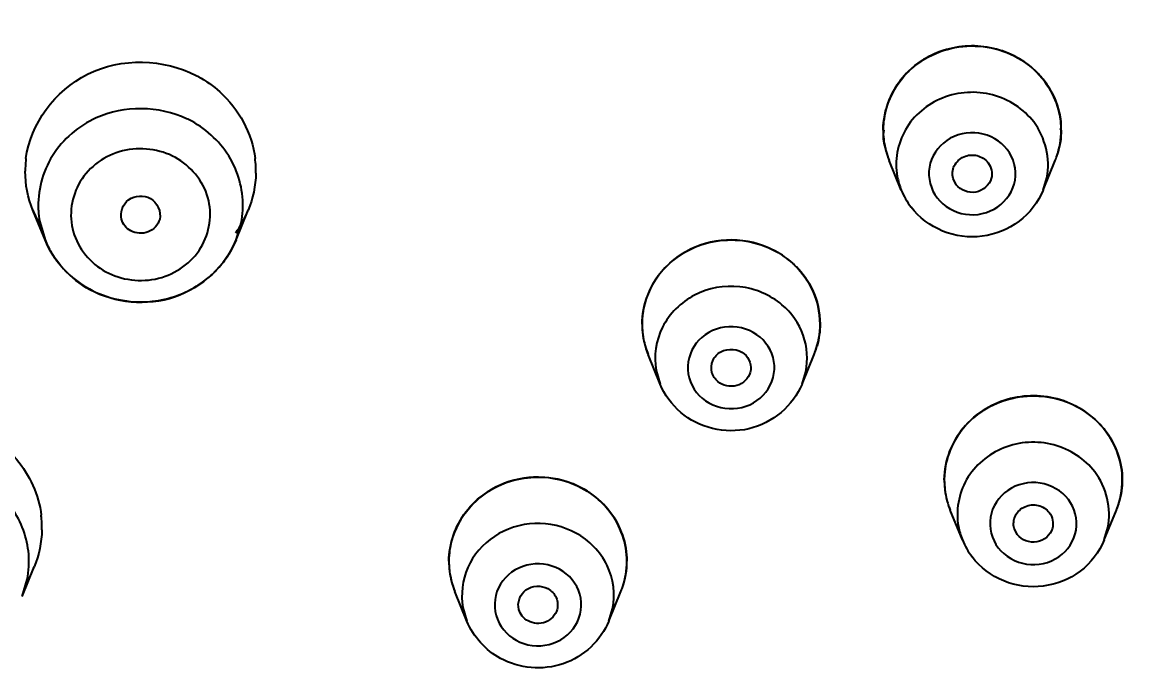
# Model space of a CAD drawing. Header units: millimetres. Extents: x 13495 to 14291, y -4366 to -3315.
# Drawn here: x 13872.386 to 13876.592, y -3791.949 to -3789.518 of the extents above; entities that cross this region are included whole.
import ezdxf

# ---------------------------------------------------------------- set-up
doc = ezdxf.new("R2010")
doc.units = ezdxf.units.MM
doc.header["$LTSCALE"] = 0.1
doc.layers.get('0').update_dxf_attribs({"lineweight": 15})
doc.layers.add('1', color=7, linetype='Continuous')
doc.styles.add('ARIAL', font='arial.ttf')
doc.dimstyles.new('사본 ISO-25', dxfattribs={"dimtxt": 4, "dimasz": 3.5, "dimexe": 0.5, "dimexo": 0.625, "dimgap": 1.5, "dimtad": 1, "dimtih": 1, "dimtoh": 1, "dimdec": 1, "dimlfac": 4, "dimdsep": 46, "dimtxsty": 'ARIAL', "dimcen": 0, "dimclrd": 3, "dimclre": 3, "dimclrt": 3, "dimadec": 1, "dimazin": 0, "dimtfac": 1, "dimtdec": 1, "dimtmove": 0, "dimatfit": 3, "dimfxl": 1.25, "dimtfill": 1, "dimarcsym": 0})

# ---------------------------------------------------------------- blocks, each defined once
blk = doc.blocks.new('*D104')
at = {"color": 3, "lineweight": -2, "transparency": 16777216}
for p, q in [((13864.184, -3793.8186), (13864.184, -3773.2593)), ((13894.2885, -3793.9819), (13894.2885, -3773.2593)), ((13867.684, -3773.7593), (13890.7885, -3773.7593))]:
    blk.add_line(p, q, dxfattribs=at)
at = {"color": 3, "transparency": 16777216}
for points in [[(13867.684, -3773.176), (13867.684, -3774.3427), (13864.184, -3773.7593)], [(13890.7885, -3773.176), (13890.7885, -3774.3427), (13894.2885, -3773.7593)]]:
    blk.add_solid(points, dxfattribs=at)
at = {"layer": 'Defpoints', "color": 0, "transparency": 16777216}
for p in [(13894.2885, -3773.7593), (13864.184, -3794.4436), (13894.2885, -3794.6069)]:
    blk.add_point(p, dxfattribs=at)
at = {"color": 3, "transparency": 16777216, "insert": (13879.2363, -3770.2511), "char_height": 4, "attachment_point": 5, "style": 'ARIAL', "bg_fill": 3, "box_fill_scale": 1.1, "bg_fill_color": 256, "bg_fill_true_color": 13158600, "bg_fill_transparency": 0}
blk.add_mtext('{\\fISOCPEUR|b0|i0|c0|p34;%%C}121', dxfattribs=at)

msp = doc.modelspace()

# ---------------------------------------------------------------- linework, layer by layer
at = {"layer": '1', "color": 7, "linetype": 'Continuous'}
for p, q in [((13875.7237, -3790.1552), (13875.6777, -3790.0426)), ((13876.2625, -3790.1552), (13876.3084, -3790.0426)), ((13875.9324, -3790.1348), (13875.9205, -3790.111)), ((13876.2625, -3790.1552), (13876.2766, -3790.1085)), ((13872.4729, -3790.3444), (13872.4269, -3790.2317)), ((13873.1982, -3790.3444), (13873.2442, -3790.2317)), ((13872.4527, -3790.2757), (13872.4729, -3790.3444)), ((13873.1982, -3790.3444), (13873.2175, -3790.2806)), ((13874.8083, -3790.8911), (13874.7623, -3790.7785)), ((13875.347, -3790.8911), (13875.393, -3790.7785)), ((13874.7932, -3790.8394), (13874.8083, -3790.8911)), ((13875.347, -3790.8911), (13875.3612, -3790.8444)), ((13875.9036, -3791.3538), (13875.9097, -3791.3699)), ((13875.9556, -3791.4826), (13875.9097, -3791.3699)), ((13876.4944, -3791.4826), (13876.5404, -3791.3699)), ((13876.1643, -3791.4621), (13876.1524, -3791.4383)), ((13876.4944, -3791.4826), (13876.5086, -3791.4358)), ((13872.386, -3791.697), (13872.4319, -3791.5843)), ((13872.386, -3791.697), (13872.4052, -3791.6332)), ((13874.0748, -3791.7907), (13874.0289, -3791.678)), ((13874.6136, -3791.7907), (13874.6596, -3791.678)), ((13874.0597, -3791.739), (13874.0748, -3791.7907)), ((13874.6136, -3791.7907), (13874.6278, -3791.744))]:
    msp.add_line(p, q, dxfattribs=at)
for centre, radius, start, end in [((13876.0083, -3789.9391), 0.326, 37.6135, 47.2445), ((13872.8438, -3790.1112), 0.4402, 61.3957, 62.5962), ((13876.0138, -3789.9345), 0.3188, 33.1384, 37.5691), ((13876.0157, -3789.9333), 0.3165, 31.5366, 33.1356), ((13876.0278, -3789.9279), 0.3032, 0.0277, 12.6712), ((13872.8419, -3790.2393), 0.3928, 61.4011, 64.6244), ((13875.9556, -3789.9276), 0.3004, 176.2038, 178.3432), ((13875.957, -3789.9277), 0.3018, 178.3427, 179.9882), ((13875.9588, -3789.9276), 0.3037, 179.9995, 192.6552), ((13875.9616, -3789.9267), 0.3066, 192.7031, 202.1961), ((13875.9561, -3789.9281), 0.3009, 192.6862, 195.4997), ((13872.791, -3790.0834), 0.3934, 173.0865, 174.0801), ((13872.8801, -3790.0833), 0.3934, 6.1283, 6.9185), ((13875.9629, -3789.9261), 0.308, 195.5134, 202.1802), ((13876.0235, -3789.9263), 0.3077, 337.8019, 339.6622), ((13876.0248, -3789.9268), 0.3064, 339.6629, 340.5714), ((13876.0262, -3789.9274), 0.3049, 340.2349, 343.3579), ((13872.7871, -3790.0831), 0.3895, 174.0718, 179.9876), ((13872.8825, -3790.0831), 0.391, 1.0289, 6.1327), ((13872.8864, -3790.083), 0.3871, 0.0003, 1.0222), ((13872.8877, -3790.083), 0.3858, 358.8218, 359.9995), ((13875.966, -3790.0564), 0.2617, 190.3866, 202.1944), ((13875.9822, -3790.0494), 0.2793, 202.2544, 217.5599), ((13872.7981, -3790.0803), 0.4009, 202.1985, 203.0394), ((13872.802, -3790.0785), 0.4052, 203.0548, 211.4395), ((13872.7937, -3790.2126), 0.3468, 183.1524, 190.4803), ((13872.8667, -3790.0771), 0.408, 324.0077, 336.6313), ((13872.8765, -3790.2124), 0.3477, 348.6958, 356.9288), ((13872.8741, -3790.0807), 0.3998, 336.6777, 337.8029), ((13872.8048, -3790.209), 0.3584, 202.1858, 210.7028), ((13872.8631, -3790.2073), 0.362, 323.3692, 337.757), ((13872.8132, -3790.2037), 0.3684, 210.755, 222.7639), ((13875.0837, -3790.686), 0.3403, 49.6965, 63.0328), ((13872.817, -3790.2003), 0.3735, 222.7478, 224.9652), ((13872.8538, -3790.2002), 0.3738, 313.9795, 323.3408), ((13875.0897, -3790.6782), 0.3305, 46.0827, 49.6209), ((13875.091, -3790.6768), 0.3285, 44.4752, 46.0812), ((13872.8184, -3790.1989), 0.3754, 224.9652, 226.028), ((13872.8274, -3790.1887), 0.389, 226.1028, 241.4015), ((13872.8479, -3790.1939), 0.3824, 305.6503, 313.9628), ((13872.8406, -3790.1836), 0.395, 294.6687, 305.6375), ((13872.8358, -3790.1711), 0.4084, 274.846, 276.292), ((13872.8356, -3790.1698), 0.4097, 276.3015, 289.5022), ((13872.8389, -3790.1798), 0.3992, 289.5298, 294.6639), ((13875.0412, -3790.6637), 0.3015, 172.3773, 176.9359), ((13875.0421, -3790.6637), 0.3023, 176.9474, 188.8782), ((13875.0439, -3790.6634), 0.3042, 180.0553, 196.0509), ((13875.0405, -3790.6638), 0.3008, 188.899, 189.4872), ((13875.0463, -3790.6626), 0.3067, 189.5225, 200.7134), ((13875.0447, -3790.663), 0.3051, 196.0743, 196.89), ((13875.047, -3790.6623), 0.3074, 196.8961, 202.1925), ((13875.1101, -3790.6631), 0.3055, 339.3606, 344.0821), ((13875.0478, -3790.6621), 0.3082, 200.7048, 202.1726), ((13875.108, -3790.6622), 0.3078, 337.8023, 338.9518), ((13875.1088, -3790.6625), 0.3069, 338.952, 339.591), ((13876.2464, -3791.2613), 0.3179, 37.5685, 38.9479), ((13876.1881, -3791.2551), 0.301, 176.4972, 180.0309), ((13876.1909, -3791.2549), 0.3038, 180.0427, 194.6754), ((13876.1868, -3791.2551), 0.2998, 180.0325, 181.4886), ((13874.3474, -3791.5913), 0.3467, 61.4206, 68.767), ((13874.3498, -3791.5866), 0.3414, 56.4739, 61.3969), ((13876.1863, -3791.2551), 0.2993, 181.4889, 181.9206), ((13876.1866, -3791.2551), 0.2995, 181.9207, 182.5013), ((13876.1925, -3791.2545), 0.3054, 182.557, 198.9539), ((13874.3512, -3791.5843), 0.3387, 55.0802, 56.47), ((13876.1928, -3791.2543), 0.3058, 194.6945, 198.984), ((13876.257, -3791.2544), 0.306, 338.5682, 344.1998), ((13876.1907, -3791.255), 0.3036, 198.9888, 202.2154), ((13876.2549, -3791.2534), 0.3083, 337.8027, 338.3021), ((13876.2553, -3791.2536), 0.3079, 338.3021, 338.718), ((13872.0679, -3791.436), 0.3933, 5.8499, 6.9102), ((13872.0713, -3791.4357), 0.3899, 1.2385, 5.8556), ((13872.0759, -3791.4356), 0.3853, 358.769, 1.2324), ((13876.198, -3791.3837), 0.2617, 190.3866, 202.1944), ((13874.3089, -3791.5633), 0.3026, 168.5907, 183.0318), ((13876.2142, -3791.3768), 0.2793, 202.2544, 217.5599), ((13872.0641, -3791.565), 0.3479, 348.6946, 356.9667), ((13872.0623, -3791.4335), 0.3992, 336.5777, 337.8044), ((13874.3102, -3791.563), 0.3039, 180.0451, 194.8087), ((13874.3071, -3791.5634), 0.3008, 183.0387, 185.0729), ((13874.3075, -3791.5633), 0.3012, 185.0747, 187.7092), ((13874.3775, -3791.5629), 0.3047, 340.9468, 359.9268), ((13874.3114, -3791.5627), 0.3052, 187.7359, 199.4631), ((13874.3128, -3791.5622), 0.3067, 194.8373, 202.2034), ((13874.3122, -3791.5623), 0.3061, 199.4669, 202.2109), ((13874.3745, -3791.5617), 0.3079, 337.8028, 340.1508), ((13874.376, -3791.5623), 0.3063, 340.1516, 341.4552)]:
    msp.add_arc(centre, radius, start, end, dxfattribs=at)
for points, knots in [([(13871.2498, -3782.8814), (13872.3544, -3782.204), (13874.7631, -3781.1316), (13878.6612, -3780.4901), (13882.6022, -3780.8428), (13886.3068, -3782.1679), (13889.5137, -3784.3745), (13891.992, -3787.3122), (13893.5588, -3790.7703), (13893.9167, -3793.2694), (13893.9167, -3794.5069)], [0, 0, 0, 0, 0.126491, 0.254042, 0.381737, 0.50862, 0.633952, 0.757411, 0.879197, 1, 1, 1, 1]), ([(13890.4964, -3803.3838), (13891.7025, -3802.0103), (13893.5812, -3798.7628), (13894.181, -3793.1935), (13892.4539, -3787.8406), (13888.6966, -3783.5616), (13883.5237, -3780.9851), (13877.7181, -3780.471), (13872.142, -3782.0794), (13869.0826, -3784.4668), (13867.869, -3785.8853)], [0, 0, 0, 0, 0.12306, 0.244548, 0.366574, 0.490907, 0.617911, 0.74639, 0.874326, 1, 1, 1, 1]), ([(13864.63, -3793.2566), (13864.7985, -3791.5486), (13865.8389, -3788.1363), (13869.2264, -3783.9757), (13873.9583, -3781.2677), (13879.388, -3780.3626), (13884.7984, -3781.3675), (13889.4745, -3784.1631), (13892.7757, -3788.3871), (13893.7443, -3791.8176), (13893.8773, -3793.5278)], [0, 0, 0, 0, 0.121767, 0.245638, 0.372075, 0.500191, 0.628257, 0.75457, 0.878307, 1, 1, 1, 1]), ([(13865.5061, -3794.0538), (13865.5699, -3792.7498), (13866.1258, -3790.1294), (13868.1502, -3786.6444), (13871.1731, -3783.8917), (13874.9145, -3782.1166), (13879.0382, -3781.4684), (13883.1805, -3782.0032), (13886.9724, -3783.6719), (13889.0646, -3785.4698), (13889.9385, -3786.4918)], [0, 0, 0, 0, 0.120916, 0.24321, 0.36755, 0.493861, 0.621392, 0.748983, 0.875454, 1, 1, 1, 1]), ([(13892.7719, -3794.0552), (13892.7069, -3792.7184), (13892.1186, -3790.0303), (13889.9707, -3786.491), (13886.7787, -3783.7586), (13882.8617, -3782.0957), (13878.5994, -3781.6522), (13874.3976, -3782.4698), (13870.6614, -3784.4699), (13868.7005, -3786.497), (13867.9181, -3787.6229)], [0, 0, 0, 0, 0.121003, 0.243481, 0.36811, 0.494728, 0.622437, 0.749946, 0.876036, 1, 1, 1, 1]), ([(13875.6551, -3789.9278), (13875.6551, -3789.8509), (13875.7223, -3789.6893), (13875.9558, -3789.5821), (13876.2056, -3789.6419), (13876.3066, -3789.7857), (13876.3236, -3789.8614)], [0, 0, 0, 0, 0.244169, 0.497815, 0.753399, 1, 1, 1, 1]), ([(13876.2296, -3789.6998), (13876.1836, -3789.6572), (13876.0639, -3789.5976), (13875.8674, -3789.6129), (13875.7074, -3789.7253), (13875.6598, -3789.8476), (13875.6558, -3789.9077)], [0, 0, 0, 0, 0.252149, 0.507231, 0.757287, 1, 1, 1, 1]), ([(13872.4005, -3790.036), (13872.4164, -3789.9048), (13872.6079, -3789.6454), (13872.9244, -3789.6572), (13873.0464, -3789.7204)], [0, 0, 0, 0, 0.490537, 1, 1, 1, 1]), ([(13873.0545, -3789.7247), (13873.0838, -3789.7407), (13873.1903, -3789.8143), (13873.2591, -3789.9409), (13873.2706, -3790.0359)], [0, 0, 0, 0, 0.258224, 1, 1, 1, 1]), ([(13876.2266, -3789.8969), (13876.1887, -3789.8476), (13876.0741, -3789.7736), (13875.8749, -3789.7861), (13875.7213, -3789.9126), (13875.6978, -3790.0446), (13875.7086, -3790.1036)], [0, 0, 0, 0, 0.251637, 0.507756, 0.757642, 1, 1, 1, 1]), ([(13872.6671, -3789.8815), (13872.6005, -3789.9117), (13872.4826, -3790.0106), (13872.4435, -3790.1606), (13872.4474, -3790.2316)], [0, 0, 0, 0, 0.50701, 1, 1, 1, 1]), ([(13873.2237, -3790.2311), (13873.2273, -3790.1646), (13873.1937, -3790.025), (13873.0898, -3789.9271), (13873.0299, -3789.8944)], [0, 0, 0, 0, 0.493642, 1, 1, 1, 1]), ([(13876.1263, -3790.0017), (13876.1011, -3789.9689), (13876.0203, -3789.923), (13875.8886, -3789.9524), (13875.8121, -3790.0646), (13875.8356, -3790.153), (13875.8599, -3790.1846)], [0, 0, 0, 0, 0.253266, 0.509576, 0.756365, 1, 1, 1, 1]), ([(13872.9679, -3790.0318), (13872.9087, -3789.9995), (13872.7618, -3789.9806), (13872.5837, -3790.1059), (13872.5513, -3790.3223), (13872.646, -3790.4336), (13872.7032, -3790.4648)], [0, 0, 0, 0, 0.256839, 0.508717, 0.751784, 1, 1, 1, 1]), ([(13872.7032, -3790.4648), (13872.7625, -3790.4971), (13872.9093, -3790.516), (13873.0874, -3790.3907), (13873.1198, -3790.1744), (13873.0251, -3790.063), (13872.9679, -3790.0318)], [0, 0, 0, 0, 0.256839, 0.508717, 0.751784, 1, 1, 1, 1]), ([(13875.8599, -3790.1846), (13875.8851, -3790.2174), (13875.9658, -3790.2632), (13876.0976, -3790.2339), (13876.174, -3790.1217), (13876.1506, -3790.0333), (13876.1263, -3790.0017)], [0, 0, 0, 0, 0.253266, 0.509576, 0.756365, 1, 1, 1, 1]), ([(13875.9205, -3790.111), (13875.9162, -3790.0956), (13875.9197, -3790.0597), (13875.9592, -3790.0236), (13876.0126, -3790.0187), (13876.0436, -3790.0383), (13876.0538, -3790.0515)], [0, 0, 0, 0, 0.242307, 0.491669, 0.74793, 1, 1, 1, 1]), ([(13876.0656, -3790.111), (13876.0587, -3790.1361), (13876.0093, -3790.1797), (13875.9486, -3790.1558), (13875.9324, -3790.1348)], [0, 0, 0, 0, 0.495384, 1, 1, 1, 1]), ([(13876.2625, -3790.1552), (13876.2436, -3790.2014), (13876.1785, -3790.2852), (13876.0323, -3790.3433), (13875.8761, -3790.3235), (13875.7914, -3790.2595), (13875.7608, -3790.2197)], [0, 0, 0, 0, 0.248418, 0.499099, 0.750411, 1, 1, 1, 1]), ([(13872.7632, -3790.2662), (13872.7564, -3790.2408), (13872.78, -3790.175), (13872.8487, -3790.1737), (13872.8731, -3790.187)], [0, 0, 0, 0, 0.486977, 1, 1, 1, 1]), ([(13872.9081, -3790.2661), (13872.9026, -3790.2869), (13872.8677, -3790.3243), (13872.8176, -3790.3203), (13872.7981, -3790.3097)], [0, 0, 0, 0, 0.491734, 1, 1, 1, 1]), ([(13873.1982, -3790.3444), (13873.1582, -3790.4427), (13872.979, -3790.6091), (13872.7378, -3790.585), (13872.6434, -3790.5335)], [0, 0, 0, 0, 0.496731, 1, 1, 1, 1]), ([(13874.7397, -3790.6637), (13874.7397, -3790.5922), (13874.7969, -3790.4423), (13875.0039, -3790.3272), (13875.2395, -3790.3546), (13875.3552, -3790.4678), (13875.3864, -3790.5339)], [0, 0, 0, 0, 0.243428, 0.495618, 0.751367, 1, 1, 1, 1]), ([(13875.238, -3790.3827), (13875.19, -3790.3582), (13875.0807, -3790.3318), (13874.9186, -3790.368), (13874.791, -3790.4713), (13874.7492, -3790.5727), (13874.7424, -3790.6237)], [0, 0, 0, 0, 0.254121, 0.508351, 0.757295, 1, 1, 1, 1]), ([(13875.2708, -3790.5904), (13875.2266, -3790.5528), (13875.1117, -3790.5044), (13874.9317, -3790.5378), (13874.8011, -3790.6643), (13874.7832, -3790.7849), (13874.7932, -3790.8394)], [0, 0, 0, 0, 0.253699, 0.509228, 0.757877, 1, 1, 1, 1]), ([(13875.3612, -3790.8444), (13875.3704, -3790.7991), (13875.3636, -3790.7008), (13875.3066, -3790.6209), (13875.2708, -3790.5904)], [0, 0, 0, 0, 0.495599, 1, 1, 1, 1]), ([(13875.1878, -3790.7135), (13875.156, -3790.6864), (13875.0682, -3790.6573), (13874.9444, -3790.7115), (13874.8944, -3790.838), (13874.9369, -3790.9186), (13874.9675, -3790.9446)], [0, 0, 0, 0, 0.255529, 0.510014, 0.754459, 1, 1, 1, 1]), ([(13874.9675, -3790.9446), (13874.9993, -3790.9717), (13875.0871, -3791.0008), (13875.211, -3790.9465), (13875.2609, -3790.8201), (13875.2184, -3790.7395), (13875.1878, -3790.7135)], [0, 0, 0, 0, 0.255529, 0.510014, 0.754459, 1, 1, 1, 1]), ([(13875.0051, -3790.8469), (13875.0011, -3790.8325), (13875.0036, -3790.7999), (13875.0459, -3790.7522), (13875.1051, -3790.7571), (13875.1278, -3790.7764)], [0, 0, 0, 0, 0.247881, 0.501969, 1, 1, 1, 1]), ([(13875.1503, -3790.8468), (13875.144, -3790.8698), (13875.1022, -3790.9105), (13875.0461, -3790.8975), (13875.0275, -3790.8817)], [0, 0, 0, 0, 0.493419, 1, 1, 1, 1]), ([(13875.347, -3790.8911), (13875.3138, -3790.9726), (13875.1548, -3791.1076), (13874.954, -3791.0562), (13874.8865, -3790.9988)], [0, 0, 0, 0, 0.498082, 1, 1, 1, 1]), ([(13875.8871, -3791.2551), (13875.8871, -3791.1809), (13875.9491, -3791.0252), (13876.1693, -3790.9136), (13876.4125, -3790.9567), (13876.5219, -3791.0852), (13876.5464, -3791.1565)], [0, 0, 0, 0, 0.24379, 0.496705, 0.752414, 1, 1, 1, 1]), ([(13876.4937, -3791.0615), (13876.4521, -3791.01), (13876.3325, -3790.9313), (13876.122, -3790.9306), (13875.9446, -3791.0421), (13875.8916, -3791.1727), (13875.8876, -3791.2367)], [0, 0, 0, 0, 0.250749, 0.5061, 0.757005, 1, 1, 1, 1]), ([(13872.164, -3791.0438), (13872.2401, -3791.0682), (13872.3806, -3791.1581), (13872.4491, -3791.3117), (13872.4584, -3791.3887)], [0, 0, 0, 0, 0.507494, 1, 1, 1, 1]), ([(13876.4586, -3791.2242), (13876.4206, -3791.1749), (13876.3061, -3791.1009), (13876.1069, -3791.1135), (13875.9533, -3791.2399), (13875.9298, -3791.3719), (13875.9405, -3791.4309)], [0, 0, 0, 0, 0.251637, 0.507756, 0.757642, 1, 1, 1, 1]), ([(13874.0063, -3791.5633), (13874.0063, -3791.4971), (13874.0545, -3791.3592), (13874.2352, -3791.2392), (13874.4531, -3791.2384), (13874.576, -3791.3215), (13874.6176, -3791.3757)], [0, 0, 0, 0, 0.242821, 0.493608, 0.749201, 1, 1, 1, 1]), ([(13874.4729, -3791.2681), (13874.3829, -3791.2331), (13874.1665, -3791.2391), (13874.0307, -3791.4121), (13874.0123, -3791.5035)], [0, 0, 0, 0, 0.509095, 1, 1, 1, 1]), ([(13872.4115, -3791.5834), (13872.4147, -3791.5217), (13872.3865, -3791.3928), (13872.2967, -3791.297), (13872.2437, -3791.2625)], [0, 0, 0, 0, 0.494379, 1, 1, 1, 1]), ([(13876.3582, -3791.3291), (13876.333, -3791.2963), (13876.2523, -3791.2504), (13876.1205, -3791.2797), (13876.0441, -3791.3919), (13876.0675, -3791.4803), (13876.0918, -3791.5119)], [0, 0, 0, 0, 0.253266, 0.509576, 0.756365, 1, 1, 1, 1]), ([(13876.0918, -3791.5119), (13876.117, -3791.5447), (13876.1978, -3791.5906), (13876.3295, -3791.5612), (13876.406, -3791.449), (13876.3825, -3791.3606), (13876.3582, -3791.3291)], [0, 0, 0, 0, 0.253266, 0.509576, 0.756365, 1, 1, 1, 1]), ([(13876.1524, -3791.4383), (13876.1482, -3791.4229), (13876.1517, -3791.387), (13876.1912, -3791.351), (13876.2445, -3791.346), (13876.2755, -3791.3656), (13876.2857, -3791.3788)], [0, 0, 0, 0, 0.242307, 0.491669, 0.74793, 1, 1, 1, 1]), ([(13874.4886, -3791.4565), (13874.4415, -3791.4309), (13874.3312, -3791.4054), (13874.1723, -3791.4556), (13874.0637, -3791.5796), (13874.0506, -3791.689), (13874.0597, -3791.739)], [0, 0, 0, 0, 0.2554, 0.510165, 0.757838, 1, 1, 1, 1]), ([(13874.6278, -3791.744), (13874.6388, -3791.6897), (13874.6236, -3791.5691), (13874.5384, -3791.4837), (13874.4886, -3791.4565)], [0, 0, 0, 0, 0.493557, 1, 1, 1, 1]), ([(13876.2976, -3791.4384), (13876.2906, -3791.4635), (13876.2413, -3791.507), (13876.1805, -3791.4832), (13876.1643, -3791.4621)], [0, 0, 0, 0, 0.495384, 1, 1, 1, 1]), ([(13876.4944, -3791.4826), (13876.4756, -3791.5288), (13876.4104, -3791.6125), (13876.2642, -3791.6706), (13876.1081, -3791.6508), (13876.0233, -3791.5868), (13875.9927, -3791.547)], [0, 0, 0, 0, 0.248418, 0.499099, 0.750411, 1, 1, 1, 1]), ([(13874.4266, -3791.5939), (13874.3897, -3791.5738), (13874.2983, -3791.5621), (13874.1875, -3791.64), (13874.1674, -3791.7746), (13874.2263, -3791.8439), (13874.2619, -3791.8633)], [0, 0, 0, 0, 0.256842, 0.50872, 0.751785, 1, 1, 1, 1]), ([(13874.2619, -3791.8633), (13874.2987, -3791.8834), (13874.3901, -3791.8952), (13874.5009, -3791.8172), (13874.5211, -3791.6826), (13874.4622, -3791.6134), (13874.4266, -3791.5939)], [0, 0, 0, 0, 0.256842, 0.50872, 0.751785, 1, 1, 1, 1]), ([(13874.2716, -3791.7464), (13874.2647, -3791.721), (13874.2889, -3791.6553), (13874.3574, -3791.654), (13874.3817, -3791.6673)], [0, 0, 0, 0, 0.487376, 1, 1, 1, 1]), ([(13874.3817, -3791.6673), (13874.3953, -3791.6747), (13874.4184, -3791.6986), (13874.4208, -3791.7319), (13874.4168, -3791.7465)], [0, 0, 0, 0, 0.506437, 1, 1, 1, 1]), ([(13874.4168, -3791.7465), (13874.4111, -3791.7672), (13874.3763, -3791.8046), (13874.3262, -3791.8006), (13874.3067, -3791.79)], [0, 0, 0, 0, 0.492106, 1, 1, 1, 1]), ([(13874.6136, -3791.7907), (13874.5838, -3791.8638), (13874.4513, -3791.9879), (13874.272, -3791.9702), (13874.2021, -3791.932)], [0, 0, 0, 0, 0.497612, 1, 1, 1, 1])]:
    msp.add_open_spline(points, degree=3, knots=knots, dxfattribs=at)
for points in [[(13876.3236, -3789.8614), (13876.3162, -3789.8285), (13876.3031, -3789.7965), (13876.2855, -3789.7677)], [(13873.0102, -3789.8844), (13872.9069, -3789.8354), (13872.7712, -3789.8342), (13872.6671, -3789.8815)], [(13876.3236, -3789.8614), (13876.3284, -3789.8828), (13876.3331, -3789.9058), (13876.3276, -3789.927)], [(13876.2766, -3790.1085), (13876.291, -3790.0375), (13876.2708, -3789.9543), (13876.2266, -3789.8969)], [(13875.6625, -3789.9942), (13875.6577, -3789.9728), (13875.653, -3789.9498), (13875.6586, -3789.9286)], [(13876.3137, -3790.0287), (13876.3251, -3789.9965), (13876.331, -3789.9619), (13876.331, -3789.9278)], [(13876.331, -3789.9278), (13876.331, -3789.9571), (13876.3266, -3789.9867), (13876.3182, -3790.0147)], [(13876.0538, -3790.0515), (13876.0661, -3790.0675), (13876.071, -3790.0915), (13876.0656, -3790.111)], [(13872.4269, -3790.2317), (13872.4078, -3790.1849), (13872.3976, -3790.1335), (13872.3976, -3790.083)], [(13873.2734, -3790.0909), (13873.2724, -3790.1388), (13873.2623, -3790.1873), (13873.2442, -3790.2317)], [(13872.8731, -3790.187), (13872.8984, -3790.2008), (13872.9155, -3790.2382), (13872.9081, -3790.2661)], [(13872.7981, -3790.3097), (13872.7818, -3790.3008), (13872.7681, -3790.2841), (13872.7632, -3790.2662)], [(13872.6434, -3790.5335), (13872.5689, -3790.4929), (13872.5049, -3790.423), (13872.4729, -3790.3444)], [(13875.3864, -3790.5339), (13875.3713, -3790.5018), (13875.3503, -3790.4719), (13875.3255, -3790.4466)], [(13872.6412, -3790.5303), (13872.7097, -3790.5677), (13872.7926, -3790.5846), (13872.8703, -3790.578)], [(13875.4156, -3790.6637), (13875.4156, -3790.6193), (13875.4053, -3790.574), (13875.3864, -3790.5339)], [(13875.3864, -3790.5339), (13875.4053, -3790.574), (13875.4156, -3790.6193), (13875.4156, -3790.6637)], [(13875.3965, -3790.7695), (13875.409, -3790.7359), (13875.4156, -3790.6995), (13875.4156, -3790.6637)], [(13875.4156, -3790.6637), (13875.4156, -3790.6917), (13875.4116, -3790.72), (13875.4039, -3790.7469)], [(13875.1278, -3790.7764), (13875.1466, -3790.7923), (13875.1568, -3790.823), (13875.1503, -3790.8468)], [(13875.0275, -3790.8817), (13875.017, -3790.8727), (13875.0087, -3790.8602), (13875.0051, -3790.8469)], [(13874.8865, -3790.9988), (13874.8527, -3790.97), (13874.825, -3790.9322), (13874.8083, -3790.8911)], [(13876.5464, -3791.1565), (13876.5355, -3791.1246), (13876.519, -3791.0942), (13876.4984, -3791.0675)], [(13876.563, -3791.2551), (13876.563, -3791.2218), (13876.5573, -3791.188), (13876.5464, -3791.1565)], [(13876.5464, -3791.1565), (13876.5573, -3791.188), (13876.563, -3791.2218), (13876.563, -3791.2551)], [(13876.5086, -3791.4358), (13876.523, -3791.3648), (13876.5028, -3791.2817), (13876.4586, -3791.2242)], [(13876.5422, -3791.3653), (13876.5558, -3791.3305), (13876.563, -3791.2925), (13876.563, -3791.2551)], [(13876.563, -3791.2551), (13876.563, -3791.2829), (13876.559, -3791.311), (13876.5514, -3791.3378)], [(13874.6176, -3791.3757), (13874.5973, -3791.3492), (13874.5725, -3791.3257), (13874.5451, -3791.3066)], [(13874.6822, -3791.5633), (13874.6822, -3791.4971), (13874.658, -3791.4281), (13874.6176, -3791.3757)], [(13874.6176, -3791.3757), (13874.658, -3791.4281), (13874.6822, -3791.4971), (13874.6822, -3791.5633)], [(13876.2857, -3791.3788), (13876.298, -3791.3949), (13876.303, -3791.4189), (13876.2976, -3791.4384)], [(13872.4611, -3791.4438), (13872.4601, -3791.4916), (13872.45, -3791.54), (13872.4319, -3791.5843)], [(13874.6664, -3791.6597), (13874.6767, -3791.6288), (13874.6822, -3791.5958), (13874.6822, -3791.5633)], [(13874.3067, -3791.79), (13874.2904, -3791.781), (13874.2766, -3791.7644), (13874.2716, -3791.7464)], [(13874.2021, -3791.932), (13874.1464, -3791.9017), (13874.0988, -3791.8494), (13874.0748, -3791.7907)]]:
    msp.add_open_spline(points, degree=3, dxfattribs=at)

# ---------------------------------------------------------------- next in the draw order: dimensions: what is measured, and where the dimension line sits
dim = msp.add_linear_dim(base=(13894.2885, -3773.7593), p1=(13864.184, -3794.4436), p2=(13894.2885, -3794.6069), text='{\\fISOCPEUR|b0|i0|c0|p34;%%C}121', dimstyle='사본 ISO-25')
dim.commit()
dim.dimension.update_dxf_attribs({"geometry": '*D104', "text_midpoint": (13879.2363, -3770.2511)})

doc.saveas('drawing.dxf')
